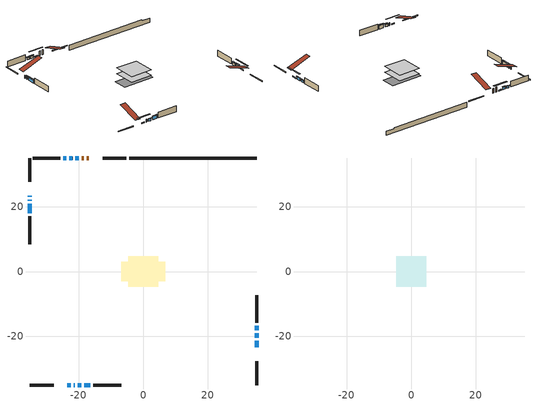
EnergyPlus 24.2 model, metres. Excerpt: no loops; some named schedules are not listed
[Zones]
conditioned space
 floor outside (Floor1 construction): -0.4,-0.4 -0.4,0.4 0.4,0.4 0.4,-0.4 z0.76
 floor adiabatic (AdiabaticFloorConstruction): -4.72,-4.72 -4.72,4.72 4.72,4.72 4.72,-4.72 z0.76
 floor foundation (Slab1 construction): -6.79,-3.07 -6.79,3.07 6.79,3.07 6.79,-3.07 z-1.4
 wall outside (RimJoist1 construction): -5.2,35.16 -12.59,35.16 / -35.16,-35.16 -27.76,-35.16 / -35.16,35.16 -35.16,27.76 / 35.16,-35.16 35.16,-27.76 z0.76:1.06
 wall outside (AdiabaticWallConstruction 1): -16.87,35.16 -17.44,35.16 / -18.37,35.16 -19.01,35.16 z0.76:2.79
 wall outside (AdiabaticWallConstruction): -35.16,23.49 -35.16,23.09 / -21.51,-35.16 -21.23,-35.16 z0.76:1.98; -35.16,22.17 -35.16,21.94 z0.76:2.18; 35.16,-23.48 35.16,-21.4 / -19.94,35.16 -20.99,35.16 / -23.49,-35.16 -22.44,-35.16 z0.76:1.19; 35.16,-20.47 35.16,-19.12 z0.76:1.93; 35.16,-18.19 35.16,-16.82 / -21.91,35.16 -22.96,35.16 z0.76:1.78; -23.88,35.16 -24.73,35.16 z0.76:1.6; -20.3,-35.16 -19.26,-35.16 z0.76:1.75; -18.33,-35.16 -16.35,-35.16 z0.76:2.23; -35.16,21.01 -35.16,18.01 z0.76:2.21
 wall outside (Wall1 construction): -25.65,35.16 -34.23,35.16 / -15.42,-35.16 -6.85,-35.16 / -35.16,17.08 -35.16,8.51 / 35.16,-15.89 35.16,-7.32 z0.76:3.2
 wall foundation (FoundationWall1 construction): -4.27,35.16,-1.4 -4.27,35.16,0.76 31.21,35.16,0.76 31.21,35.16,0.3 35.16,35.16,0.3 35.16,35.16,-1.4
 window (WindowConstruction 8): -35.16,23.48 -35.16,23.09 z0.76:1.98
 window (WindowConstruction 7): -35.16,22.17 -35.16,21.94 z0.76:2.18
 window (WindowConstruction 10): 35.16,-23.48 35.16,-21.4 z0.76:1.19
 window (WindowConstruction 11): -19.94,35.16 -20.99,35.16 z0.76:1.19
 window (WindowConstruction 12): -23.48,-35.16 -22.44,-35.16 z0.76:1.19
 window (WindowConstruction 9): -21.51,-35.16 -21.23,-35.16 z0.76:1.98
 window (WindowConstruction): 35.16,-20.47 35.16,-19.12 z0.76:1.93
 window (WindowConstruction 1): 35.16,-18.19 35.16,-16.82 z0.76:1.77
 window (WindowConstruction 2): -21.91,35.16 -22.96,35.16 z0.76:1.77
 window (WindowConstruction 3): -23.89,35.16 -24.72,35.16 z0.76:1.6
 window (WindowConstruction 4): -20.3,-35.16 -19.26,-35.16 z0.76:1.75
 window (WindowConstruction 5): -18.33,-35.16 -16.35,-35.16 z0.76:2.23
 window (WindowConstruction 6): -35.16,21.01 -35.16,18.01 z0.76:2.21
 door (Door): -16.87,35.16 -17.44,35.16 z0.76:2.79
 door (Door 1): -18.37,35.16 -19.01,35.16 z0.76:2.79
 ceiling adiabatic (AdiabaticFloorConstruction): 4.72,-4.72 4.72,4.72 -4.72,4.72 -4.72,-4.72 z0.76
attic - vented
 floor to conditioned space (Floor2 construction Reversed): -4.72,-4.72 -4.72,4.72 4.72,4.72 4.72,-4.72 z3.2
 roof outside (Roof1 construction): -15.94,35.16,3.2 -15.94,25.97,6.26 -13.52,25.97,6.26 -13.52,35.16,3.2; -24.41,-35.16,3.2 -24.41,-25.97,6.26 -26.83,-25.97,6.26 -26.83,-35.16,3.2; -35.16,24.41,3.2 -25.97,24.41,6.26 -25.97,26.83,6.26 -35.16,26.83,3.2; 35.16,-24.41,3.2 25.97,-24.41,6.26 25.97,-26.83,6.26 35.16,-26.83,3.2
shading: -35.16,21.74 -35.16,22.37 -35.57,22.37 -35.57,21.74 z2.38; 35.16,-18.76 35.16,-26.12 35.57,-26.12 35.57,-18.76 z3.83; -23.63,35.16 -17.3,35.16 -17.3,35.57 -23.63,35.57 z3.83; -19.8,-35.16 -26.12,-35.16 -26.12,-35.57 -19.8,-35.57 z3.83; 35.16,-18.92 35.16,-20.67 35.57,-20.67 35.57,-18.92 z2.13; 35.16,-16.62 35.16,-18.39 35.57,-18.39 35.57,-16.62 z1.98; -23.16,35.16 -21.71,35.16 -21.71,35.57 -23.16,35.57 z1.98; -24.93,35.16 -23.69,35.16 -23.69,35.57 -24.93,35.57 z1.8; -19.06,-35.16 -20.5,-35.16 -20.5,-35.57 -19.06,-35.57 z1.95; -16.15,-35.16 -18.53,-35.16 -18.53,-35.57 -16.15,-35.57 z2.43; -35.16,17.81 -35.16,21.21 -35.57,21.21 -35.57,17.81 z2.41
[Building]
Building 1: Terrain=Suburbs
[Site:Location]
London AP_ON: Latitude {deg}=43.03; Longitude {deg}=-81.15; Time Zone {hr}=-5; Elevation {m}=278; Keep Site Location Information=Yes
[Site:GroundTemperature:Shallow]
3.98693, 1.93205, 1.76749, 2.74264, 6.6573, 10.5537, 13.9317, 16.0716, 16.2534, 14.513, 11.2211, 7.44421
[Site:WaterMainsTemperature]
Calculation Method=Schedule; Temperature Schedule=mains temperature schedule
[Material] Roughness=Rough; Thermal Absorptance=0.9
Name | Thickness {m} | Conductivity {W/m-K} | Density {kg/m3} | Specific Heat {J/kg-K} | Solar Absorptance | Visible Absorptance
asphalt or fiberglass shingles | 0.00635 | 0.162714 | 1121.4 | 1465.45 | 0.4 | 0.4
ceiling loosefill ins | 0.169333 | 0.0480833 | 16.02 | 1046.75 | 0.7 | 0.7
ceiling stud and cavity | 0.1397 | 0.120026 | 65.682 | 1177.47 | 0.7 | 0.7
concrete 4.0 in. | 0.1016 | 1.803125 | 2242.8 | 837.4 | 0.7 | 0.7
concrete 8.0 in. | 0.2032 | 1.803125 | 2242.8 | 837.4 | 0.7 | 0.7
door material | 0.04445 | 0.053851 | 512.64 | 1214.23 | 0.7 | 0.7
door material 1 | 0.04445 | 0.188738 | 512.64 | 1214.23 | 0.7 | 0.7
exterior vertical ins | 0.00220087 | 0.029427 | 32.04 | 1214.23 | 0.7 | 0.7
floor covering | 0.0127 | 0.0433444 | 54.468 | 1339.84 | 0.6 | 0.6
floor rigid ins; rim joist rigid ins | 0.051816 | 0.029427 | 32.04 | 1214.23 | 0.7 | 0.7
floor rigid ins 1; wall rigid ins | 0.512978 | 0.029427 | 32.04 | 1214.23 | 0.7 | 0.7
floor stud and cavity | 0.1397 | 0.477371 | 92.3553 | 1139.71 | 0.7 | 0.7
floor stud and cavity 1 | 0.1397 | 1.75129 | 37.0049 | 1207.88 | 0.7 | 0.7
furniture material conditioned space 1 | 0.1524 | 0.115458 | 640.8 | 1214.23 | 0.6 | 0.6
gypsum board | 0.0127 | 0.160291 | 801 | 837.4 | 0.6 | 0.6
osb sheathing 0.5 in. | 0.0127 | 0.115458 | 512.64 | 1214.23 | 0.7 | 0.7
osb sheathing 0.75 in. | 0.01905 | 0.115458 | 512.64 | 1214.23 | 0.7 | 0.7
osb sheathing 2.0 in. | 0.0508 | 0.115458 | 512.64 | 1214.23 | 0.7 | 0.7
rim joist stud and cavity | 0.0508 | 0.120419 | 125.044 | 1163.47 | 0.6 | 0.6
wall stud and cavity | 0.1397 | 0.0818765 | 139.0536 | 1170.24 | 0.7 | 0.7
wall stud and cavity 1 | 0.0889 | 0.380278 | 52.3479 | 1209.89 | 0.7 | 0.7
wall stud and cavity 2 | 0.0889 | 0.391764 | 83.0341 | 1211.67 | 0.7 | 0.7
wood siding | 0.0254 | 0.102417 | 544.68 | 1172.36 | 0.4 | 0.4
wood siding 1; wood siding 2; wood siding 3 | 0.0254 | 0.102417 | 544.68 | 1172.36 | 0.7 | 0.7
[WindowMaterial:SimpleGlazingSystem]
Name | U-Factor {W/m2-K} | Solar Heat Gain Coefficient
WindowMaterial | 2.34558 | 0.54
WindowMaterial 1 | 2.36318 | 0.53
WindowMaterial 10 | 2.63573 | 0.4
WindowMaterial 2 | 2.43927 | 0.5
WindowMaterial 3 | 2.540905 | 0.45
WindowMaterial 4 | 2.31265 | 0.54
WindowMaterial 5 | 2.228615 | 0.58
WindowMaterial 6 | 2.11846 | 0.62
WindowMaterial 7 | 2.7033 | 0.44
WindowMaterial 8 | 2.35126 | 0.55
WindowMaterial 9 | 5.16017 | 0.65
[Construction]
AdiabaticFloorConstruction: floor stud and cavity 1, floor rigid ins 1, osb sheathing 0.75 in., floor covering
AdiabaticWallConstruction: wood siding 2, wall rigid ins, wall stud and cavity 1, gypsum board
AdiabaticWallConstruction 1: wood siding 3, wall rigid ins, wall stud and cavity 1, gypsum board
Door: door material
Door 1: door material 1
Floor1 construction: floor stud and cavity, floor rigid ins, osb sheathing 0.75 in., floor covering
Floor2 construction Reversed: gypsum board, ceiling stud and cavity, ceiling loosefill ins
FoundationWall1 construction: concrete 8.0 in.
furniture construction conditioned space 1: furniture material conditioned space 1
PartitionWallConstruction: gypsum board, wall stud and cavity 2, gypsum board
RimJoist1 construction: wood siding 1, rim joist rigid ins, osb sheathing 2.0 in., rim joist stud and cavity
Roof1 construction: asphalt or fiberglass shingles
Slab1 construction: concrete 4.0 in.
Wall1 construction: wood siding, osb sheathing 0.5 in., wall stud and cavity, gypsum board
WindowConstruction: WindowMaterial
WindowConstruction 1: WindowMaterial 1
WindowConstruction 10; WindowConstruction 11; WindowConstruction 12: WindowMaterial 10
WindowConstruction 2: WindowMaterial 2
WindowConstruction 3: WindowMaterial 3
WindowConstruction 4: WindowMaterial 4
WindowConstruction 5: WindowMaterial 5
WindowConstruction 6: WindowMaterial 6
WindowConstruction 7: WindowMaterial 7
WindowConstruction 8: WindowMaterial 8
WindowConstruction 9: WindowMaterial 9
[Zone] Multiplier=1; Part of Total Floor Area=Yes
Name | Volume {m3}
attic - vented | 44.267
conditioned space | 416.5
[Space]
Name | Zone | Volume {m3}
attic - vented 1 | attic - vented | 44.267
conditioned space 1 | conditioned space | 416.5
[ZoneInfiltration:EffectiveLeakageArea]
infil attic - vented 1: Zone or Space=attic - vented 1; Schedule=Always On Discrete; Effective Air Leakage Area {cm2}=3884.51; Stack Coefficient=0.000213013; Wind Coefficient=9.86106e-06
[ZoneMixing]
whole house fan mix: Zone or Space=attic - vented; Schedule=Always On Continuous; Design Flow Rate Calculation Method=Flow/Zone; Design Flow Rate {m3/s}=0; Source Zone or Space=conditioned space
[SurfaceProperty:ExposedFoundationPerimeter]
Slab1: Exposed Perimeter Calculation Method=TotalExposedPerimeter; Total Exposed Perimeter {m}=39.422
[InternalMass] Zone or ZoneList=conditioned space; Space or SpaceList=conditioned space 1
Name | Construction | Surface Area {m2}
furniture mass conditioned space 1 | furniture construction conditioned space 1 | 69.1802
partition wall mass | PartitionWallConstruction | 172.951
[Lights]
interior lighting: Zone or ZoneList or Space or SpaceList=conditioned space 1; Schedule=interior lighting schedule; Design Level Calculation Method=LightingLevel; Lighting Level {W}=343.2; Return Air Fraction=0; Fraction Radiant=0.6; Fraction Visible=0.2; Fraction Replaceable=1
[People]
occupants: Zone or ZoneList or Space or SpaceList=conditioned space 1; Number of People Schedule=occupants schedule; Number of People Calculation Method=People; Number of People=3; Fraction Radiant=0.314171; Sensible Heat Fraction=0.56303; Activity Level Schedule=occupants activity schedule; Carbon Dioxide Generation Rate {m3/s-W}=0; Enable ASHRAE 55 Comfort Warnings=No; Mean Radiant Temperature Calculation Type=EnclosureAveraged
[ElectricEquipment] Zone or ZoneList or Space or SpaceList=conditioned space 1; Design Level Calculation Method=EquipmentLevel
Name | Schedule | Design Level {W} | Fraction Latent | Fraction Radiant | Fraction Lost
clothes dryer | clothes dryer schedule | 140.772 | 0.015 | 0.081 | 0.85
clothes washer | clothes washer schedule | 32.1985 | 0.03 | 0.162 | 0.7
cooking range | cooking range schedule | 215.147 | 0.08 | 0.432 | 0.2
dishwasher | dishwasher schedule | 66.8632 | 0.3 | 0.18 | 0.4
fridge | fridge schedule | 72.9452 | 0 | 0.6 | 0
mech vent bath fan 0 | mech vent bath fan 0 schedule | 50.2 | 0 | 0 | 1
mech vent bath fan 1 | mech vent bath fan 1 schedule | 50.2 | 0 | 0 | 1
mech vent house fan | mech vent house fan schedule | 0 | 0 | 0 | 1
mech vent house fan cfis | mech vent house fan cfis schedule | 0 | 0 | 0 | 0
mech vent range fan 0 | mech vent range fan 0 schedule | 57 | 0 | 0 | 1
misc plug loads | misc plug loads schedule | 494.7 | 0.045 | 0.513 | 0.1
whole house fan | Always On Discrete | 0 | 0 | 0 | 1
[OtherEquipment] Zone or ZoneList or Space or SpaceList=conditioned space 1; Design Level Calculation Method=EquipmentLevel
Name | Fuel Type | Schedule | Design Level {W} | Fraction Latent | Fraction Radiant | Fraction Lost
clothes dryer 1 | Electricity | clothes dryer schedule | 0 | 0.015 | 0.081 | 0.85
cooking range 1 | Electricity | cooking range schedule | 0 | 0.08 | 0.432 | 0.2
general water use latent | None | general water use schedule | 62.594 | 1 | 0 | 0
general water use sensible | None | general water use schedule | -61.6891 | 0 | 0.6 | 0
mech vent house fan latent load | None | Always On Discrete | 0 | 1 | 0 | 0
mech vent house fan sensible load | None | Always On Discrete | 0 | 0 | 0 | 0
water heater energy adjustment1 | NaturalGas | Always On Discrete | 0.01 | 0 | 0 | 1
[ZoneInfiltration:DesignFlowRate] Zone or ZoneList or Space or SpaceList=conditioned space 1; Schedule=Always On Discrete; Design Flow Rate Calculation Method=Flow/Zone; Design Flow Rate {m3/s}=0
infil flow; natural vent flow; whole house fan flow
[AvailabilityManager:Scheduled]
central ac and furnace airloop Availability Manager: Schedule=Always On Discrete
[Foundation:Kiva]
Foundation Kiva 1: Initial Indoor Air Temperature {C}=18; Wall Height Above Grade {m}=0.759988; Wall Depth Below Slab {m}=0.2032; Custom Block Material Name 1=exterior vertical ins; Custom Block Depth 1 {m}=2.16; Custom Block X Position 1 {m}=0.2032; Custom Block Z Position 1 {m}=0
[Foundation:Kiva:Settings]
Soil Conductivity {W/m-K}=0.849921; Soil Density {kg/m3}=1842.3; Soil Specific Heat {J/kg-K}=418.7; Ground Solar Absorptivity=0.9; Ground Thermal Absorptivity=0.9; Ground Surface Roughness {m}=0.03; Far-Field Width {m}=40; Deep-Ground Boundary Condition=ZeroFlux; Deep-Ground Depth {m}=40; Minimum Cell Dimension {m}=0.2; Maximum Cell Growth Coefficient=3; Simulation Timestep=Timestep
[Exterior:Lights]
exterior lighting: Schedule=exterior lighting schedule; Design Level {W}=75.6
[EnergyManagementSystem:GlobalVariable]
central_ac_and_furnace_airloop_Fan_RTF
infil_program_Qfan
infil_program_Qinf
natural_vent_program_Qnv
natural_vent_program_Qwhf
[EnergyManagementSystem:Sensor]
Name | Output:Variable or Output:Meter Index Key | Output:Variable or Output:Meter
airflow_gain | infil flow | Infiltration Sensible Heat Gain Energy
airflow_gain_1 | natural vent flow | Infiltration Sensible Heat Gain Energy
airflow_gain_2 | whole house fan flow | Infiltration Sensible Heat Gain Energy
airflow_loss | infil flow | Infiltration Sensible Heat Loss Energy
airflow_loss_1 | natural vent flow | Infiltration Sensible Heat Loss Energy
airflow_loss_2 | whole house fan flow | Infiltration Sensible Heat Loss Energy
clg_load_cond |  | Cooling:EnergyTransfer:Zone:CONDITIONED SPACE
clg_sp_s; clg_sp_s_1 | cooling setpoint | Schedule Value
clothes_dryer_exhaust_0_sch_s | clothes dryer exhaust 0 schedule | Schedule Value
cool_season | cooling season schedule | Schedule Value
htg_load_cond |  | Heating:EnergyTransfer:Zone:CONDITIONED SPACE
htg_sp_s; htg_sp_s_1 | heating setpoint | Schedule Value
ig_ee_conv | clothes dryer | Electric Equipment Convective Heating Energy
ig_ee_conv_2 | cooking range | Electric Equipment Convective Heating Energy
ig_ee_conv_4 | fridge | Electric Equipment Convective Heating Energy
ig_ee_conv_5 | misc plug loads | Electric Equipment Convective Heating Energy
ig_ee_conv_6 | whole house fan | Electric Equipment Convective Heating Energy
ig_ee_rad | clothes dryer | Electric Equipment Radiant Heating Energy
ig_ee_rad_2 | cooking range | Electric Equipment Radiant Heating Energy
ig_ee_rad_4 | fridge | Electric Equipment Radiant Heating Energy
ig_ee_rad_5 | misc plug loads | Electric Equipment Radiant Heating Energy
ig_ee_rad_6 | whole house fan | Electric Equipment Radiant Heating Energy
ig_lgt_conv | interior lighting | Lights Convective Heating Energy
ig_lgt_rad | interior lighting | Lights Radiant Heating Energy
ig_lgt_vis | interior lighting | Lights Visible Radiation Heating Energy
ig_oe_conv | clothes dryer 1 | Other Equipment Convective Heating Energy
ig_oe_conv_1 | cooking range 1 | Other Equipment Convective Heating Energy
ig_oe_conv_2 | general water use latent | Other Equipment Convective Heating Energy
ig_oe_conv_3 | general water use sensible | Other Equipment Convective Heating Energy
ig_oe_conv_4 | water heater energy adjustment1 | Other Equipment Convective Heating Energy
ig_oe_rad | clothes dryer 1 | Other Equipment Radiant Heating Energy
ig_oe_rad_1 | cooking range 1 | Other Equipment Radiant Heating Energy
ig_oe_rad_2 | general water use latent | Other Equipment Radiant Heating Energy
ig_oe_rad_3 | general water use sensible | Other Equipment Radiant Heating Energy
ig_oe_rad_4 | water heater energy adjustment1 | Other Equipment Radiant Heating Energy
ig_ppl_conv | occupants | People Convective Heating Energy
ig_ppl_rad | occupants | People Radiant Heating Energy
im_conv | furniture mass conditioned space 1 | Surface Inside Face Convection Heat Gain Energy
im_conv_1 | partition wall mass | Surface Inside Face Convection Heat Gain Energy
im_ig | furniture mass conditioned space 1 | Surface Inside Face Internal Gains Radiation Heat Gain Energy
im_ig_1 | partition wall mass | Surface Inside Face Internal Gains Radiation Heat Gain Energy
im_lgt | furniture mass conditioned space 1 | Surface Inside Face Lights Radiation Heat Gain Energy
im_lgt_1 | partition wall mass | Surface Inside Face Lights Radiation Heat Gain Energy
im_sol | furniture mass conditioned space 1 | Surface Inside Face Solar Radiation Heat Gain Energy
im_sol_1 | partition wall mass | Surface Inside Face Solar Radiation Heat Gain Energy
im_surf | furniture mass conditioned space 1 | Surface Inside Face Net Surface Thermal Radiation Heat Gain Energy
im_surf_1 | partition wall mass | Surface Inside Face Net Surface Thermal Radiation Heat Gain Energy
mech_vent_bath_fan_0_sch_s | mech vent bath fan 0 schedule | Schedule Value
mech_vent_bath_fan_1_sch_s | mech vent bath fan 1 schedule | Schedule Value
mech_vent_range_fan_0_sch_s | mech vent range fan 0 schedule | Schedule Value
mv_conv | mech vent bath fan 0 | Electric Equipment Convective Heating Energy
mv_conv_1 | mech vent bath fan 1 | Electric Equipment Convective Heating Energy
mv_conv_2 | mech vent house fan | Electric Equipment Convective Heating Energy
mv_conv_3 | mech vent house fan cfis | Electric Equipment Convective Heating Energy
mv_conv_4 | mech vent range fan 0 | Electric Equipment Convective Heating Energy
mv_conv_5 | mech vent house fan latent load | Other Equipment Convective Heating Energy
mv_conv_6 | mech vent house fan sensible load | Other Equipment Convective Heating Energy
mv_rad | mech vent bath fan 0 | Electric Equipment Radiant Heating Energy
mv_rad_1 | mech vent bath fan 1 | Electric Equipment Radiant Heating Energy
mv_rad_2 | mech vent house fan | Electric Equipment Radiant Heating Energy
mv_rad_3 | mech vent house fan cfis | Electric Equipment Radiant Heating Energy
mv_rad_4 | mech vent range fan 0 | Electric Equipment Radiant Heating Energy
mv_rad_5 | mech vent house fan latent load | Other Equipment Radiant Heating Energy
mv_rad_6 | mech vent house fan sensible load | Other Equipment Radiant Heating Energy
natural_vent_s | natural vent schedule | Schedule Value
out_pb_s |  | Site Outdoor Air Barometric Pressure
out_wt_s |  | Site Outdoor Air Humidity Ratio
site_vw_s |  | Site Wind Speed
ss_back_out | Window1 | Surface Window Shortwave from Zone Back Out Window Heat Transfer Rate
ss_back_out_1 | Window10 | Surface Window Shortwave from Zone Back Out Window Heat Transfer Rate
ss_back_out_10 | Window7 | Surface Window Shortwave from Zone Back Out Window Heat Transfer Rate
ss_back_out_11 | Window8 | Surface Window Shortwave from Zone Back Out Window Heat Transfer Rate
ss_back_out_12 | Window9 | Surface Window Shortwave from Zone Back Out Window Heat Transfer Rate
ss_back_out_2 | Window11 | Surface Window Shortwave from Zone Back Out Window Heat Transfer Rate
ss_back_out_3 | Window13 | Surface Window Shortwave from Zone Back Out Window Heat Transfer Rate
ss_back_out_4 | Window14 | Surface Window Shortwave from Zone Back Out Window Heat Transfer Rate
ss_back_out_5 | Window2 | Surface Window Shortwave from Zone Back Out Window Heat Transfer Rate
ss_back_out_6 | Window3 | Surface Window Shortwave from Zone Back Out Window Heat Transfer Rate
ss_back_out_7 | Window4 | Surface Window Shortwave from Zone Back Out Window Heat Transfer Rate
ss_back_out_8 | Window5 | Surface Window Shortwave from Zone Back Out Window Heat Transfer Rate
ss_back_out_9 | Window6 | Surface Window Shortwave from Zone Back Out Window Heat Transfer Rate
ss_conv | Door1 | Surface Inside Face Convection Heat Gain Energy
ss_conv_1 | Door2 | Surface Inside Face Convection Heat Gain Energy
ss_conv_10 | Window5 | Surface Inside Face Convection Heat Gain Energy
ss_conv_11 | Window6 | Surface Inside Face Convection Heat Gain Energy
ss_conv_12 | Window7 | Surface Inside Face Convection Heat Gain Energy
ss_conv_13 | Window8 | Surface Inside Face Convection Heat Gain Energy
ss_conv_14 | Window9 | Surface Inside Face Convection Heat Gain Energy
ss_conv_2 | Window1 | Surface Inside Face Convection Heat Gain Energy
ss_conv_3 | Window10 | Surface Inside Face Convection Heat Gain Energy
ss_conv_4 | Window11 | Surface Inside Face Convection Heat Gain Energy
ss_conv_5 | Window13 | Surface Inside Face Convection Heat Gain Energy
ss_conv_6 | Window14 | Surface Inside Face Convection Heat Gain Energy
ss_conv_7 | Window2 | Surface Inside Face Convection Heat Gain Energy
ss_conv_8 | Window3 | Surface Inside Face Convection Heat Gain Energy
ss_conv_9 | Window4 | Surface Inside Face Convection Heat Gain Energy
ss_ig | Door1 | Surface Inside Face Internal Gains Radiation Heat Gain Energy
ss_ig_1 | Door2 | Surface Inside Face Internal Gains Radiation Heat Gain Energy
ss_ig_10 | Window5 | Surface Inside Face Internal Gains Radiation Heat Gain Energy
ss_ig_11 | Window6 | Surface Inside Face Internal Gains Radiation Heat Gain Energy
ss_ig_12 | Window7 | Surface Inside Face Internal Gains Radiation Heat Gain Energy
ss_ig_13 | Window8 | Surface Inside Face Internal Gains Radiation Heat Gain Energy
ss_ig_14 | Window9 | Surface Inside Face Internal Gains Radiation Heat Gain Energy
ss_ig_2 | Window1 | Surface Inside Face Internal Gains Radiation Heat Gain Energy
ss_ig_3 | Window10 | Surface Inside Face Internal Gains Radiation Heat Gain Energy
ss_ig_4 | Window11 | Surface Inside Face Internal Gains Radiation Heat Gain Energy
ss_ig_5 | Window13 | Surface Inside Face Internal Gains Radiation Heat Gain Energy
ss_ig_6 | Window14 | Surface Inside Face Internal Gains Radiation Heat Gain Energy
ss_ig_7 | Window2 | Surface Inside Face Internal Gains Radiation Heat Gain Energy
ss_ig_8 | Window3 | Surface Inside Face Internal Gains Radiation Heat Gain Energy
ss_ig_9 | Window4 | Surface Inside Face Internal Gains Radiation Heat Gain Energy
ss_lgt | Door1 | Surface Inside Face Lights Radiation Heat Gain Energy
ss_lgt_1 | Door2 | Surface Inside Face Lights Radiation Heat Gain Energy
ss_sol | Door1 | Surface Inside Face Solar Radiation Heat Gain Energy
ss_sol_1 | Door2 | Surface Inside Face Solar Radiation Heat Gain Energy
ss_surf | Door1 | Surface Inside Face Net Surface Thermal Radiation Heat Gain Energy
ss_surf_1 | Door2 | Surface Inside Face Net Surface Thermal Radiation Heat Gain Energy
ss_surf_10 | Window5 | Surface Inside Face Net Surface Thermal Radiation Heat Gain Energy
ss_surf_11 | Window6 | Surface Inside Face Net Surface Thermal Radiation Heat Gain Energy
ss_surf_12 | Window7 | Surface Inside Face Net Surface Thermal Radiation Heat Gain Energy
ss_surf_13 | Window8 | Surface Inside Face Net Surface Thermal Radiation Heat Gain Energy
ss_surf_14 | Window9 | Surface Inside Face Net Surface Thermal Radiation Heat Gain Energy
ss_surf_2 | Window1 | Surface Inside Face Net Surface Thermal Radiation Heat Gain Energy
ss_surf_3 | Window10 | Surface Inside Face Net Surface Thermal Radiation Heat Gain Energy
ss_surf_4 | Window11 | Surface Inside Face Net Surface Thermal Radiation Heat Gain Energy
ss_surf_5 | Window13 | Surface Inside Face Net Surface Thermal Radiation Heat Gain Energy
ss_surf_6 | Window14 | Surface Inside Face Net Surface Thermal Radiation Heat Gain Energy
ss_surf_7 | Window2 | Surface Inside Face Net Surface Thermal Radiation Heat Gain Energy
ss_surf_8 | Window3 | Surface Inside Face Net Surface Thermal Radiation Heat Gain Energy
ss_surf_9 | Window4 | Surface Inside Face Net Surface Thermal Radiation Heat Gain Energy
ss_trans_in | Window1 | Surface Window Transmitted Solar Radiation Rate
ss_trans_in_1 | Window10 | Surface Window Transmitted Solar Radiation Rate
ss_trans_in_10 | Window7 | Surface Window Transmitted Solar Radiation Rate
ss_trans_in_11 | Window8 | Surface Window Transmitted Solar Radiation Rate
ss_trans_in_12 | Window9 | Surface Window Transmitted Solar Radiation Rate
ss_trans_in_2 | Window11 | Surface Window Transmitted Solar Radiation Rate
ss_trans_in_3 | Window13 | Surface Window Transmitted Solar Radiation Rate
ss_trans_in_4 | Window14 | Surface Window Transmitted Solar Radiation Rate
ss_trans_in_5 | Window2 | Surface Window Transmitted Solar Radiation Rate
ss_trans_in_6 | Window3 | Surface Window Transmitted Solar Radiation Rate
ss_trans_in_7 | Window4 | Surface Window Transmitted Solar Radiation Rate
ss_trans_in_8 | Window5 | Surface Window Transmitted Solar Radiation Rate
ss_trans_in_9 | Window6 | Surface Window Transmitted Solar Radiation Rate
ss_trans_out | Window1 | Surface Inside Face Initial Transmitted Diffuse Transmitted Out Window Solar Radiation Rate
ss_trans_out_1 | Window10 | Surface Inside Face Initial Transmitted Diffuse Transmitted Out Window Solar Radiation Rate
ss_trans_out_10 | Window7 | Surface Inside Face Initial Transmitted Diffuse Transmitted Out Window Solar Radiation Rate
ss_trans_out_11 | Window8 | Surface Inside Face Initial Transmitted Diffuse Transmitted Out Window Solar Radiation Rate
ss_trans_out_12 | Window9 | Surface Inside Face Initial Transmitted Diffuse Transmitted Out Window Solar Radiation Rate
ss_trans_out_2 | Window11 | Surface Inside Face Initial Transmitted Diffuse Transmitted Out Window Solar Radiation Rate
ss_trans_out_3 | Window13 | Surface Inside Face Initial Transmitted Diffuse Transmitted Out Window Solar Radiation Rate
ss_trans_out_4 | Window14 | Surface Inside Face Initial Transmitted Diffuse Transmitted Out Window Solar Radiation Rate
ss_trans_out_5 | Window2 | Surface Inside Face Initial Transmitted Diffuse Transmitted Out Window Solar Radiation Rate
ss_trans_out_6 | Window3 | Surface Inside Face Initial Transmitted Diffuse Transmitted Out Window Solar Radiation Rate
ss_trans_out_7 | Window4 | Surface Inside Face Initial Transmitted Diffuse Transmitted Out Window Solar Radiation Rate
ss_trans_out_8 | Window5 | Surface Inside Face Initial Transmitted Diffuse Transmitted Out Window Solar Radiation Rate
ss_trans_out_9 | Window6 | Surface Inside Face Initial Transmitted Diffuse Transmitted Out Window Solar Radiation Rate
s_conv | Floor1 | Surface Inside Face Convection Heat Gain Energy
s_conv_1 | Floor2 | Surface Inside Face Convection Heat Gain Energy
